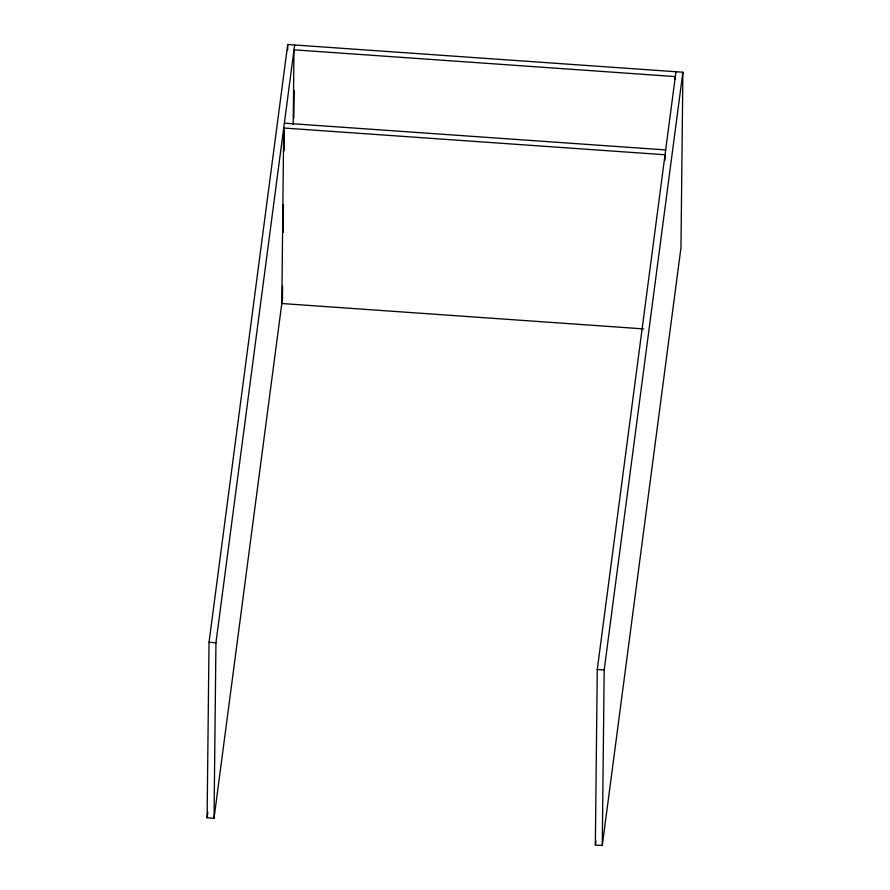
<?xml version="1.0" encoding="UTF-8"?>
<svg xmlns="http://www.w3.org/2000/svg" width="890" height="890" viewBox="0 0 890 890"><rect width="100%" height="100%" fill="white"/><g stroke="black" fill="none" stroke-linecap="round" stroke-linejoin="round"><path stroke-width="1.33" d="M282.575 297.616L214.034 818.266L207.114 817.777L209.028 642.28L287.726 44.5L682.886 72.224L680.972 247.72L602.274 845.5L595.354 845.01L597.268 669.514L675.966 71.734M214.034 818.266L215.947 642.769L294.646 44.989M282.442 298.662L282.575 286.235M283.165 232.335L283.465 204.7M284.043 150.799L284.277 130.073M287.67 50.029L287.726 44.5M293.188 124.455L294 49.829L675.332 76.585L675.299 79.343M293.845 118.225L294.145 90.591M602.274 845.5L604.177 670.003L682.886 72.224M664.975 160.289L665.03 154.76L283.71 128.015L281.807 303.512L643.715 328.899M207.114 817.777L207.848 812.27M595.354 845.01L595.899 840.883M284.344 123.165L665.676 149.921M209.028 642.28L215.947 642.769M597.268 669.514L604.177 670.003"/></g></svg>
